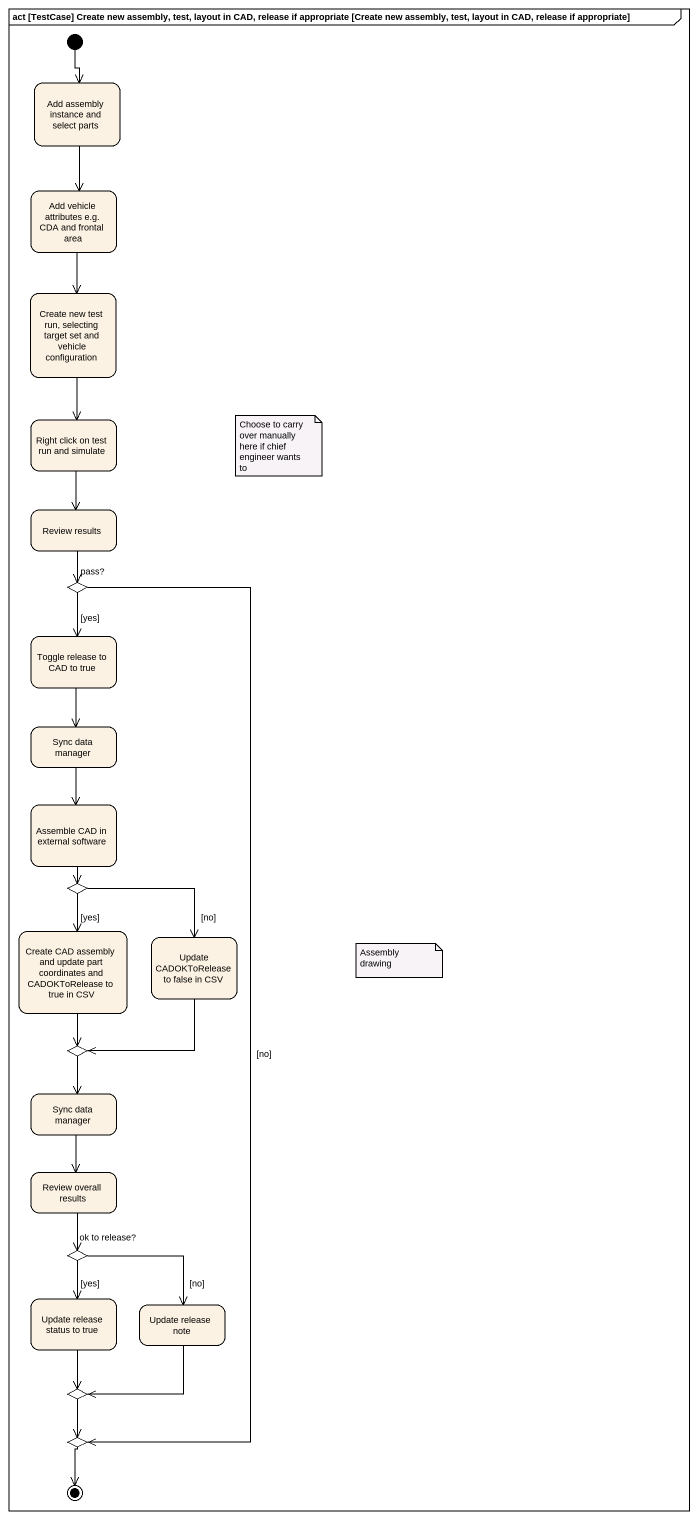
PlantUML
@startuml
mainframe act [TestCase] Create new assembly, test, layout in CAD, release if appropriate [Create new assembly, test, layout in CAD, release if appropriate]
hide empty description
state "Add assembly instance and select parts" as Add_assembly_instance_and
state "Add vehicle attributes e.g. CDA and frontal area" as Add_vehicle_attributes_e_g
state "Create new test run, selecting target set and vehicle configuration" as Create_new_test_run
state "Right click on test run and simulate" as Right_click_on_test_run_and
state "Review results" as Review_results
state choice1 <<choice>>
state "Toggle release to CAD to true" as Toggle_release_to_CAD_to
state "Sync data manager" as Sync_data_manager
state "Assemble CAD in external software" as Assemble_CAD_in_external
state choice2 <<choice>>
state "Create CAD assembly and update part coordinates and CADOKToRelease to true in CSV" as Create_CAD_assembly_and
state "Update CADOKToRelease to false in CSV" as Update_CADOKToRelease_to
state choice3 <<choice>>
state "Sync data manager" as Sync_data_manager_2
state "Review overall results" as Review_overall_results
state choice4 <<choice>>
state "Update release status to true" as Update_release_status_to
state "Update release note" as Update_release_note
state choice5 <<choice>>
state choice6 <<choice>>
[*] --> Add_assembly_instance_and
Add_assembly_instance_and --> Add_vehicle_attributes_e_g
Add_vehicle_attributes_e_g --> Create_new_test_run
Create_new_test_run --> Right_click_on_test_run_and
Right_click_on_test_run_and --> Review_results
Review_results --> choice1 : pass?
choice1 --> Toggle_release_to_CAD_to : [yes]
choice1 --> choice6 : [no]
Toggle_release_to_CAD_to --> Sync_data_manager
Sync_data_manager --> Assemble_CAD_in_external
Assemble_CAD_in_external --> choice2
choice2 --> Create_CAD_assembly_and : [yes]
choice2 --> Update_CADOKToRelease_to : [no]
Create_CAD_assembly_and --> choice3
Update_CADOKToRelease_to --> choice3
choice3 --> Sync_data_manager_2
Sync_data_manager_2 --> Review_overall_results
Review_overall_results --> choice4 : ok to release?
choice4 --> Update_release_status_to : [yes]
choice4 --> Update_release_note : [no]
Update_release_status_to --> choice5
Update_release_note --> choice5
choice5 --> choice6
choice6 --> [*]
note as N1
  Choose to carry over manually here if chief engineer wants to
end note
note as N2
  Assembly drawing
end note
@enduml
